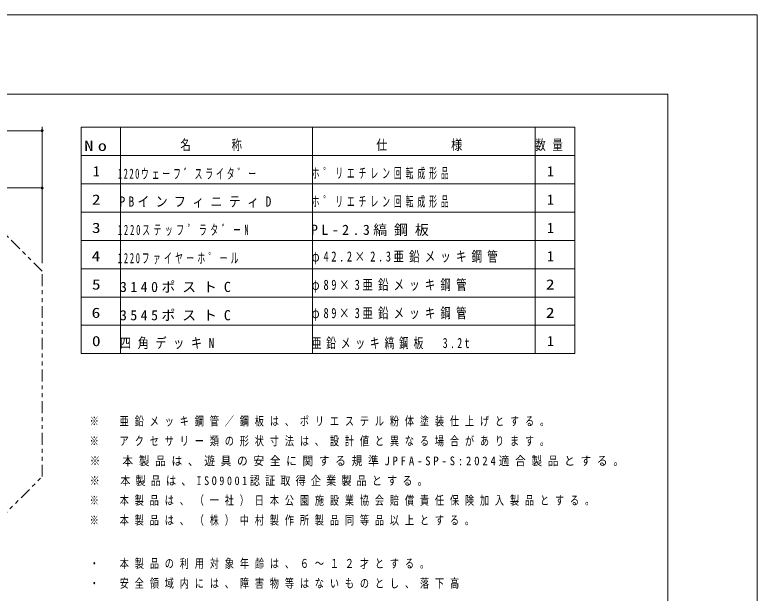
# Model space of a CAD drawing. Units: millimetres on the paper. Extents: x 6 to 426, y -302 to 292.
# Drawn here: x 238.2 to 425.5, y 146.2 to 292 of the extents above; entities that cross this region are included whole.
import ezdxf
from ezdxf.enums import TextEntityAlignment as Align

# ---------------------------------------------------------------- set-up
doc = ezdxf.new("R2010")
doc.units = ezdxf.units.MM
doc.linetypes.add('USER3', pattern=[8, 3, -1, 1, -1, 1, -1])
for name, color, linetype, lineweight in [('0_2', 7, 'Continuous', 13), ('2D', 7, 'Continuous', 13), ('2D_DIMENSION', 7, 'Continuous', 13), ('2D_OUTLINE', 7, 'USER3', 13), ('FMT', 7, 'Continuous', 13), ('TEXT', 7, 'Continuous', 13)]:
    doc.layers.add(name, color=color, linetype=linetype, lineweight=lineweight)
doc.styles.add('ＭＳ ゴシック', font='')
doc.styles.get('ＭＳ ゴシック').set_extended_font_data('MS Gothic')

msp = doc.modelspace()

# ---------------------------------------------------------------- linework, layer by layer
at = {"layer": '0_2'}
for p, q in [((245.126, 262.806), (244.626, 262.806)), ((245.126, 248.366), (244.626, 248.366))]:
    msp.add_line(p, q, dxfattribs=at)
for centre in [(245.126, 262.806), (245.126, 248.366)]:
    msp.add_circle(centre, 0.25, dxfattribs=at)
at = {"layer": '2D'}
for p, q in [((425.5, 292), (5.5, 292)), ((425.5, -5), (425.5, 292)), ((254.93, 206.609), (254.93, 263.676)), ((254.93, 263.676), (379.474, 263.676)), ((264.93, 263.676), (264.93, 256.542)), ((313.302, 263.676), (313.302, 256.542)), ((369.474, 263.676), (369.474, 256.542)), ((379.474, 263.676), (379.474, 206.609)), ((254.93, 256.542), (379.474, 256.542)), ((264.93, 256.542), (264.93, 249.409)), ((313.302, 256.542), (313.302, 249.409)), ((369.474, 256.542), (369.474, 249.409)), ((254.93, 249.409), (379.474, 249.409)), ((264.93, 249.409), (264.93, 242.276)), ((313.302, 249.409), (313.302, 242.276)), ((369.474, 249.409), (369.474, 242.276)), ((254.93, 242.276), (379.474, 242.276)), ((264.93, 242.276), (264.93, 235.142)), ((313.302, 242.276), (313.302, 235.142)), ((369.474, 242.276), (369.474, 235.142)), ((254.93, 235.142), (379.474, 235.142)), ((264.93, 235.142), (264.93, 228.009)), ((313.302, 235.142), (313.302, 228.009)), ((369.474, 235.142), (369.474, 228.009)), ((254.93, 228.009), (379.474, 228.009)), ((264.93, 228.009), (264.93, 220.876)), ((313.302, 228.009), (313.302, 220.876)), ((369.474, 228.009), (369.474, 220.876)), ((254.93, 220.876), (379.474, 220.876)), ((264.93, 220.876), (264.93, 213.742)), ((313.302, 220.876), (313.302, 213.742)), ((369.474, 220.876), (369.474, 213.742)), ((254.93, 213.742), (379.474, 213.742)), ((264.93, 213.742), (264.93, 206.609)), ((313.302, 213.742), (313.302, 206.609)), ((369.474, 213.742), (369.474, 206.609)), ((379.474, 206.609), (254.93, 206.609))]:
    msp.add_line(p, q, dxfattribs=at)
at = {"layer": '2D_DIMENSION'}
for p, q in [((77.716, 262.806), (244.626, 262.806)), ((245.126, 229.388), (245.126, 263.806)), ((245.126, 229.388), (245.126, 249.366)), ((209.603, 248.366), (244.626, 248.366))]:
    msp.add_line(p, q, dxfattribs=at)
at = {"layer": '2D_OUTLINE'}
for p, q in [((245.126, 227.388), (222.824, 249.69)), ((245.126, 175.612), (245.126, 227.388)), ((222.824, 153.31), (245.126, 175.612))]:
    msp.add_line(p, q, dxfattribs=at)
at = {"layer": 'FMT'}
for p, q in [((28, 272), (403, 272)), ((403, 272), (403, 15))]:
    msp.add_line(p, q, dxfattribs=at)

# ---------------------------------------------------------------- texts
at = {"layer": '2D', "style": 'ＭＳ ゴシック'}
for p in [(257.93, 250.526), (372.474, 250.526), (372.474, 243.392), (372.474, 236.259), (372.474, 229.126), (372.474, 207.726)]:
    msp.add_text('1', height=2.566, dxfattribs=at).set_placement(p, align=Align.BOTTOM_LEFT)
at = {"layer": '2D', "style": 'ＭＳ ゴシック', "width": 1.25}
for s, p in [('2', (257.68, 243.392)), ('3', (257.68, 236.259)), ('4', (257.597, 229.126)), ('5', (257.68, 221.992)), ('2', (372.224, 221.992)), ('6', (257.597, 214.859)), ('2', (372.224, 214.859)), ('0', (257.68, 207.726))]:
    msp.add_text(s, height=2.566, dxfattribs=at).set_placement(p, align=Align.BOTTOM_LEFT)
at = {"layer": '2D', "char_height": 2.566, "attachment_point": 7, "style": 'ＭＳ ゴシック'}
for s, insert in [('\\T1.64;\\W0.75;名\u3000\u3000称', (279.982, 257.659)), ('\\T1.5;\\W0.8;仕\u3000\\~\\~\\~\\~\\~様', (329.421, 257.659)), ('\\T1.64;\\W0.75;数量', (369.54, 257.659)), ('\\T1.5;\\W1.3;No', (255.763, 257.659)), ('\\T1.37;\\W0.55;1220ウェーフ゛スライタ゛ー', (264.247, 250.526)), ('\\T1.5;\\W0.55;ホ゜リエチレン回転成形品', (313.118, 250.526)), ('\\T1.55;\\W0.85;PBインフィニティD', (264.58, 243.392)), ('\\T1.5;\\W0.55;ホ゜リエチレン回転成形品', (313.118, 243.392)), ('\\T1.45;\\W0.55;1220ステッフ゜ラタ゛ーN', (264.247, 236.259)), ('\\T1.5;PL-2.3縞鋼板', (312.952, 236.259)), ('\\T1.42;\\W0.55;1220ファイヤーホ゜ール', (264.247, 229.126)), ('\\T1.5;\\W0.75;φ42.2×2.3亜鉛メッキ鋼管', (313.118, 229.126)), ('\\T1.5;3140ポストC', (264.747, 221.992)), ('\\T1.5;\\W0.75;φ89×3亜鉛メッキ鋼管', (313.118, 221.992)), ('\\T1.5;3545ポストC', (264.747, 214.859)), ('\\T1.5;\\W0.75;φ89×3亜鉛メッキ鋼管', (313.118, 214.859)), ('\\T1.6;\\W0.8;四角デッキN', (264.747, 207.726)), ('\\T1.5;\\W0.7;亜鉛メッキ縞鋼板\u30003.2t', (313.118, 207.726))]:
    msp.add_mtext(s, dxfattribs=dict(at, insert=insert))
at = {"layer": 'TEXT', "char_height": 2.199, "attachment_point": 7, "style": 'ＭＳ ゴシック'}
for s, insert in [('\\T1.64;\\W0.75;※\u3000亜鉛メッキ鋼管／鋼板は、ポリエステル粉体塗装仕上げとする。', (257.113, 188.22)), ('\\T1.64;\\W0.75;※\u3000アクセサリー類の形状寸法は、設計値と異なる場合があります。', (257.113, 183.22)), ('\\T1.53;\\W0.9;※\u3000本製品は、遊具の安全に関する規準JPFA-SP-S:2024適合製品とする。', (257.113, 178.22)), ('\\T1.51;\\W0.85;※\u3000本製品は、ISO9001認証取得企業製品とする。', (257.113, 173.22)), ('\\T1.64;\\W0.75;※\u3000本製品は、（一社）日本公園施設業協会賠償責任保険加入製品とする。', (257.113, 168.22)), ('\\T1.64;\\W0.75;※\u3000本製品は、（株）中村製作所製品同等品以上とする。', (257.113, 163.22)), ('\\T1.64;\\W0.75;・\u3000本製品の利用対象年齢は、６～１２才とする。', (257.123, 152.344)), ('\\T1.64;\\W0.75;・\u3000安全領域内には、障害物等はないものとし、落下高', (257.123, 147.344))]:
    msp.add_mtext(s, dxfattribs=dict(at, insert=insert))

doc.saveas('drawing.dxf')
